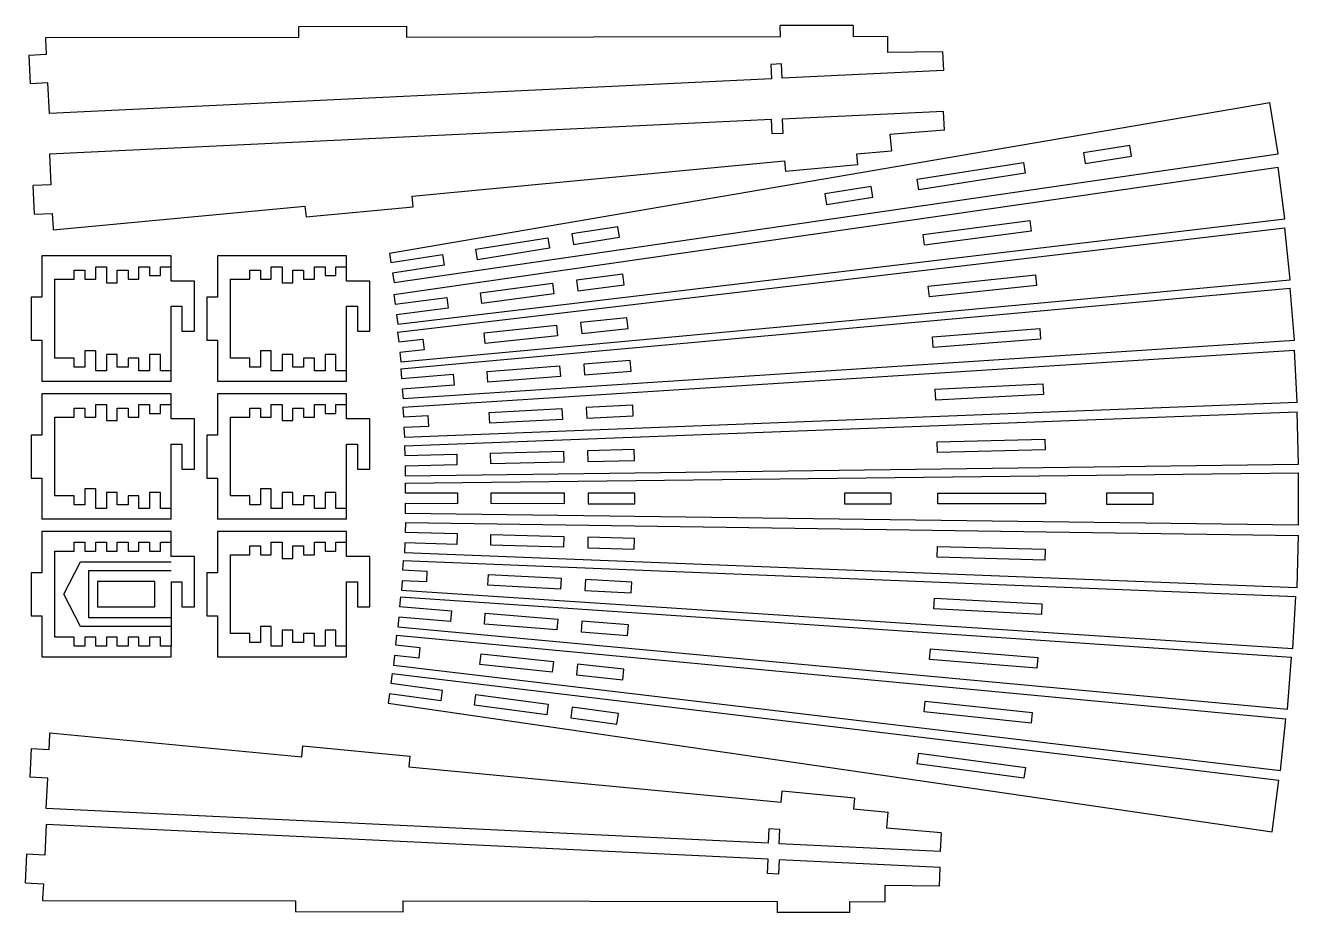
# Model space of a CAD drawing. Extents: x -214 to 214, y -382 to 382.
# Drawn here: x -213.8 to 212, y -115.9 to 180.9 of the extents above; entities that cross this region are included whole.
import ezdxf

# ---------------------------------------------------------------- set-up
doc = ezdxf.new("R2010")
doc.units = 0
doc.header["$MEASUREMENT"] = 0
doc.layers.get('0').update_dxf_attribs({"linetype": 'CONTINUOUS'})

msp = doc.modelspace()

# ---------------------------------------------------------------- linework, layer by layer
for p, q in [((-122.37, 180.62), (-86.37, 180.67)), ((-122.36, 176.97), (-122.37, 180.62)), ((-86.37, 180.67), (-86.35, 177.03)), ((63.04, 180.92), (38.69, 180.88)), ((38.7, 177.23), (38.69, 180.88)), ((63.04, 180.92), (63.06, 177.26)), ((-206.97, 176.83), (-122.36, 176.97)), ((-206.97, 176.24), (-206.97, 176.83)), ((-206.73, 171.28), (-206.97, 176.24)), ((-86.35, 177.03), (38.7, 177.23)), ((63.06, 177.26), (74.68, 177.31)), ((74.7, 171.89), (74.68, 177.31)), ((-212.72, 170.99), (-206.73, 171.28)), ((-212.72, 170.99), (-212.26, 161.4)), ((92.98, 172.14), (74.7, 171.89)), ((92.98, 172.14), (93.28, 165.87)), ((39.11, 168.07), (35.52, 167.9)), ((35.52, 167.9), (35.75, 163.11)), ((39.34, 163.28), (39.11, 168.07)), ((35.75, 163.11), (-205.78, 151.5)), ((93.28, 165.87), (39.34, 163.28)), ((-206.27, 161.69), (-212.26, 161.4)), ((-205.78, 151.5), (-206.27, 161.69)), ((-92.04, 104.75), (202.47, 155.16)), ((205.2, 137.92), (202.47, 155.16)), ((35.75, 149.42), (-205.78, 137.81)), ((35.98, 144.62), (35.75, 149.42)), ((93.28, 152.18), (39.34, 149.59)), ((39.34, 149.59), (39.57, 144.79)), ((93.58, 145.91), (93.28, 152.18)), ((39.57, 144.79), (35.98, 144.62)), ((93.58, 145.91), (75.36, 144.41)), ((75.36, 144.41), (75.86, 139.01)), ((155.54, 140.73), (140.13, 138.29)), ((156.1, 137.17), (155.54, 140.73)), ((-205.78, 137.81), (-205.29, 127.63)), ((-90.48, 94.86), (205.2, 137.92)), ((64.29, 137.95), (75.86, 139.01)), ((64.62, 134.3), (64.29, 137.95)), ((140.13, 138.29), (140.7, 134.73)), ((140.7, 134.73), (156.1, 137.17)), ((-90.56, 90.86), (205.17, 133.54)), ((-84.45, 123.85), (40.04, 135.64)), ((40.04, 135.64), (40.38, 132.01)), ((64.62, 134.3), (40.38, 132.01)), ((84.43, 129.47), (119.99, 135.1)), ((119.99, 135.1), (120.55, 131.54)), ((207.45, 116.23), (205.17, 133.54)), ((84.99, 125.91), (84.43, 129.47)), ((120.55, 131.54), (84.99, 125.91)), ((-205.29, 127.63), (-211.28, 127.34)), ((-210.82, 117.75), (-211.28, 127.34)), ((-84.13, 120.22), (-84.45, 123.85)), ((69.02, 127.02), (53.61, 124.58)), ((53.61, 124.58), (54.17, 121.03)), ((69.58, 123.47), (69.02, 127.02)), ((-204.54, 112.48), (-120.31, 120.46)), ((-120.31, 120.46), (-119.96, 116.83)), ((-119.96, 116.83), (-84.13, 120.22)), ((54.17, 121.03), (69.58, 123.47)), ((-210.82, 117.75), (-204.83, 118.04)), ((-204.83, 118.04), (-204.59, 113.07)), ((-89.26, 80.93), (207.45, 116.23)), ((86.47, 110.94), (122.16, 115.64)), ((122.16, 115.64), (122.63, 112.07)), ((-204.59, 113.07), (-204.54, 112.48)), ((-89.31, 78.28), (207.44, 113.2)), ((-15.69, 113.58), (-31.1, 111.15)), ((-31.1, 111.15), (-30.53, 107.59)), ((-15.13, 110.03), (-15.69, 113.58)), ((86.94, 107.38), (86.47, 110.94)), ((122.63, 112.07), (86.94, 107.38)), ((209.26, 95.84), (207.44, 113.2)), ((-63.16, 106.09), (-39.1, 109.9)), ((-39.1, 109.9), (-38.54, 106.35)), ((-30.53, 107.59), (-15.13, 110.03)), ((-165.09, 103.8), (-208.29, 103.8)), ((-208.29, 103.8), (-208.29, 90)), ((-165.09, 100.2), (-165.09, 103.8)), ((-106.38, 103.8), (-149.58, 103.8)), ((-149.58, 103.8), (-149.58, 90)), ((-106.38, 100.2), (-106.38, 103.8)), ((-92.04, 104.75), (-91.54, 101.58)), ((-91.54, 101.58), (-74.32, 104.3)), ((-74.32, 104.3), (-73.75, 100.75)), ((-62.59, 102.54), (-63.16, 106.09)), ((-38.54, 106.35), (-62.59, 102.54)), ((-197.49, 96), (-197.49, 99)), ((-197.49, 99), (-193.89, 99)), ((-193.89, 99), (-193.89, 96)), ((-190.29, 96), (-190.29, 100.2)), ((-190.29, 100.2), (-186.69, 100.2)), ((-186.69, 100.2), (-186.69, 94.8)), ((-183.09, 94.8), (-183.09, 99)), ((-183.09, 99), (-179.49, 99)), ((-179.49, 99), (-179.49, 96)), ((-175.89, 96), (-175.89, 100.2)), ((-175.89, 100.2), (-172.29, 100.2)), ((-172.29, 100.2), (-172.29, 97.2)), ((-168.69, 97.2), (-168.69, 100.2)), ((-168.69, 100.2), (-165.09, 100.2)), ((-165.09, 95.38), (-165.09, 100.2)), ((-138.78, 99), (-135.18, 99)), ((-138.78, 96), (-138.78, 99)), ((-135.18, 99), (-135.18, 96)), ((-131.58, 96), (-131.58, 100.2)), ((-131.58, 100.2), (-127.98, 100.2)), ((-127.98, 100.2), (-127.98, 94.8)), ((-124.38, 99), (-120.78, 99)), ((-124.38, 94.8), (-124.38, 99)), ((-120.78, 99), (-120.78, 96)), ((-117.18, 100.2), (-113.58, 100.2)), ((-117.18, 96), (-117.18, 100.2)), ((-113.58, 100.2), (-113.58, 97.2)), ((-109.98, 100.2), (-106.38, 100.2)), ((-109.98, 97.2), (-109.98, 100.2)), ((-106.38, 95.38), (-106.38, 100.2)), ((-73.75, 100.75), (-90.98, 98.02)), ((-90.98, 98.02), (-90.48, 94.86)), ((-203.95, 96), (-197.49, 96)), ((-203.95, 69.6), (-203.95, 96)), ((-193.89, 96), (-190.29, 96)), ((-186.69, 94.8), (-183.09, 94.8)), ((-179.49, 96), (-175.89, 96)), ((-172.29, 97.2), (-168.69, 97.2)), ((-157.29, 95.38), (-165.09, 95.38)), ((-157.29, 78.58), (-157.29, 95.38)), ((-145.23, 96), (-138.78, 96)), ((-145.23, 69.6), (-145.23, 96)), ((-135.18, 96), (-131.58, 96)), ((-127.98, 94.8), (-124.38, 94.8)), ((-120.78, 96), (-117.18, 96)), ((-113.58, 97.2), (-109.98, 97.2)), ((-98.58, 95.38), (-106.38, 95.38)), ((-98.58, 78.58), (-98.58, 95.38)), ((-88.26, 68.32), (209.26, 95.84)), ((-61.65, 91.45), (-37.51, 94.63)), ((-37.51, 94.63), (-37.04, 91.06)), ((-14, 97.69), (-29.47, 95.66)), ((-29.47, 95.66), (-29, 92.09)), ((-29, 92.09), (-13.54, 94.12)), ((-13.54, 94.12), (-14, 97.69)), ((88.19, 93.72), (123.99, 97.48)), ((88.57, 90.14), (88.19, 93.72)), ((124.37, 93.9), (88.57, 90.14)), ((123.99, 97.48), (124.37, 93.9)), ((-208.29, 90), (-211.89, 90)), ((-211.89, 90), (-211.89, 75.6)), ((-149.58, 90), (-153.18, 90)), ((-153.18, 90), (-153.18, 75.6)), ((-90.56, 90.86), (-90.14, 87.67)), ((-90.14, 87.67), (-72.91, 89.94)), ((-88.3, 66.04), (209.28, 93)), ((-72.91, 89.94), (-72.44, 86.37)), ((-61.18, 87.88), (-61.65, 91.45)), ((-37.04, 91.06), (-61.18, 87.88)), ((210.63, 75.6), (209.28, 93)), ((-165.09, 65.4), (-165.09, 86.98)), ((-165.09, 86.98), (-161.49, 86.98)), ((-161.49, 86.98), (-161.49, 78.58)), ((-106.38, 65.4), (-106.38, 86.98)), ((-106.38, 86.98), (-102.78, 86.98)), ((-102.78, 86.98), (-102.78, 78.58)), ((-72.44, 86.37), (-89.68, 84.1)), ((-89.68, 84.1), (-89.26, 80.93)), ((-12.6, 83.1), (-28.11, 81.47)), ((-28.11, 81.47), (-27.73, 77.89)), ((-12.22, 79.52), (-12.6, 83.1)), ((-161.49, 78.58), (-157.29, 78.58)), ((-102.78, 78.58), (-98.58, 78.58)), ((-89.31, 78.28), (-88.97, 75.08)), ((-60.39, 78.11), (-36.17, 80.65)), ((-60.01, 74.53), (-60.39, 78.11)), ((-35.79, 77.07), (-60.01, 74.53)), ((-36.17, 80.65), (-35.79, 77.07)), ((-27.73, 77.89), (-12.22, 79.52)), ((89.55, 76.72), (125.44, 79.52)), ((89.83, 73.13), (89.55, 76.72)), ((125.44, 79.52), (125.72, 75.93)), ((-211.89, 75.6), (-208.29, 75.6)), ((-208.29, 75.6), (-208.29, 61.8)), ((-153.18, 75.6), (-149.58, 75.6)), ((-149.58, 75.6), (-149.58, 61.8)), ((-88.97, 75.08), (-80.86, 75.93)), ((-87.52, 56.05), (210.63, 75.6)), ((-80.86, 75.93), (-80.48, 72.35)), ((125.72, 75.93), (89.83, 73.13)), ((-197.49, 69.6), (-203.95, 69.6)), ((-197.49, 66.6), (-197.49, 69.6)), ((-190.29, 72), (-193.89, 72)), ((-193.89, 72), (-193.89, 66.6)), ((-190.29, 65.4), (-190.29, 72)), ((-183.09, 70.8), (-186.69, 70.8)), ((-186.69, 70.8), (-186.69, 65.4)), ((-183.09, 66.6), (-183.09, 70.8)), ((-179.49, 69.6), (-179.49, 66.6)), ((-175.89, 69.6), (-179.49, 69.6)), ((-175.89, 65.4), (-175.89, 69.6)), ((-172.29, 70.8), (-172.29, 65.4)), ((-168.69, 70.8), (-172.29, 70.8)), ((-168.69, 65.4), (-168.69, 70.8)), ((-138.78, 69.6), (-145.23, 69.6)), ((-138.78, 66.6), (-138.78, 69.6)), ((-131.58, 72), (-135.18, 72)), ((-135.18, 72), (-135.18, 66.6)), ((-131.58, 65.4), (-131.58, 72)), ((-127.98, 70.8), (-127.98, 65.4)), ((-124.38, 70.8), (-127.98, 70.8)), ((-124.38, 66.6), (-124.38, 70.8)), ((-120.78, 69.6), (-120.78, 66.6)), ((-117.18, 69.6), (-120.78, 69.6)), ((-117.18, 65.4), (-117.18, 69.6)), ((-113.58, 70.8), (-113.58, 65.4)), ((-109.98, 70.8), (-113.58, 70.8)), ((-109.98, 65.4), (-109.98, 70.8)), ((-80.48, 72.35), (-88.6, 71.5)), ((-88.6, 71.5), (-88.26, 68.32)), ((-87.54, 53.16), (210.64, 72.32)), ((-11.49, 68.81), (-27.04, 67.59)), ((-11.21, 65.22), (-11.49, 68.81)), ((211.54, 54.89), (210.64, 72.32)), ((-193.89, 66.6), (-197.49, 66.6)), ((-186.69, 65.4), (-190.29, 65.4)), ((-179.49, 66.6), (-183.09, 66.6)), ((-172.29, 65.4), (-175.89, 65.4)), ((-165.09, 65.4), (-168.69, 65.4)), ((-165.09, 61.8), (-165.09, 65.4)), ((-135.18, 66.6), (-138.78, 66.6)), ((-127.98, 65.4), (-131.58, 65.4)), ((-120.78, 66.6), (-124.38, 66.6)), ((-113.58, 65.4), (-117.18, 65.4)), ((-106.38, 65.4), (-109.98, 65.4)), ((-106.38, 61.8), (-106.38, 65.4)), ((-88.3, 66.04), (-88.05, 62.83)), ((-88.05, 62.83), (-70.72, 64.19)), ((-70.72, 64.19), (-70.44, 60.6)), ((-59.4, 65.09), (-35.12, 66.99)), ((-59.12, 61.51), (-59.4, 65.09)), ((-35.12, 66.99), (-34.84, 63.4)), ((-27.04, 67.59), (-26.76, 64.01)), ((-26.76, 64.01), (-11.21, 65.22)), ((-165.09, 61.8), (-208.29, 61.8)), ((-106.38, 61.8), (-149.58, 61.8)), ((-88.28, 63.44), (-88.28, 63.44)), ((-70.44, 60.6), (-87.77, 59.25)), ((-34.84, 63.4), (-59.12, 61.51)), ((90.53, 59.18), (126.48, 61.04)), ((126.48, 61.04), (126.67, 57.45)), ((-165.09, 57.68), (-208.29, 57.68)), ((-208.29, 57.68), (-208.29, 43.88)), ((-165.09, 54.08), (-165.09, 57.68)), ((-106.38, 57.68), (-149.58, 57.68)), ((-149.58, 57.68), (-149.58, 43.88)), ((-106.38, 54.08), (-106.38, 57.68)), ((-87.77, 59.25), (-87.52, 56.05)), ((90.71, 55.58), (90.53, 59.18)), ((126.67, 57.45), (90.71, 55.58)), ((-197.49, 49.88), (-197.49, 52.88)), ((-197.49, 52.88), (-193.89, 52.88)), ((-193.89, 52.88), (-193.89, 49.88)), ((-190.29, 54.08), (-186.69, 54.08)), ((-190.29, 49.88), (-190.29, 54.08)), ((-186.69, 54.08), (-186.69, 48.68)), ((-183.09, 52.88), (-179.49, 52.88)), ((-183.09, 48.68), (-183.09, 52.88)), ((-179.49, 52.88), (-179.49, 49.88)), ((-175.89, 54.08), (-172.29, 54.08)), ((-175.89, 49.88), (-175.89, 54.08)), ((-172.29, 54.08), (-172.29, 51.08)), ((-168.69, 51.08), (-168.69, 54.08)), ((-168.69, 54.08), (-165.09, 54.08)), ((-165.09, 49.26), (-165.09, 54.08)), ((-138.78, 52.88), (-135.18, 52.88)), ((-138.78, 49.88), (-138.78, 52.88)), ((-135.18, 52.88), (-135.18, 49.88)), ((-131.58, 49.88), (-131.58, 54.08)), ((-131.58, 54.08), (-127.98, 54.08)), ((-127.98, 54.08), (-127.98, 48.68)), ((-124.38, 52.88), (-120.78, 52.88)), ((-124.38, 48.68), (-124.38, 52.88)), ((-120.78, 52.88), (-120.78, 49.88)), ((-117.18, 54.08), (-113.58, 54.08)), ((-117.18, 49.88), (-117.18, 54.08)), ((-113.58, 54.08), (-113.58, 51.08)), ((-109.98, 51.08), (-109.98, 54.08)), ((-109.98, 54.08), (-106.38, 54.08)), ((-106.38, 49.26), (-106.38, 54.08)), ((-87.54, 53.16), (-87.37, 49.95)), ((-87.52, 53.87), (-87.52, 53.87)), ((-87.02, 43.15), (211.54, 54.89)), ((-87.02, 40.26), (211.56, 51.61)), ((-58.67, 51.46), (-34.35, 52.71)), ((-58.48, 47.86), (-58.67, 51.46)), ((-34.35, 52.71), (-34.16, 49.12)), ((-10.68, 53.91), (-26.26, 53.11)), ((-26.26, 53.11), (-26.07, 49.51)), ((-10.49, 50.32), (-10.68, 53.91)), ((212.01, 34.16), (211.56, 51.61)), ((-203.95, 49.88), (-197.49, 49.88)), ((-203.95, 23.48), (-203.95, 49.88)), ((-193.89, 49.88), (-190.29, 49.88)), ((-186.69, 48.68), (-183.09, 48.68)), ((-179.49, 49.88), (-175.89, 49.88)), ((-172.29, 51.08), (-168.69, 51.08)), ((-157.29, 49.26), (-165.09, 49.26)), ((-157.29, 32.46), (-157.29, 49.26)), ((-145.23, 49.88), (-138.78, 49.88)), ((-145.23, 23.48), (-145.23, 49.88)), ((-135.18, 49.88), (-131.58, 49.88)), ((-127.98, 48.68), (-124.38, 48.68)), ((-120.78, 49.88), (-117.18, 49.88)), ((-113.58, 51.08), (-109.98, 51.08)), ((-98.58, 49.26), (-106.38, 49.26)), ((-98.58, 32.46), (-98.58, 49.26)), ((-87.37, 49.95), (-79.22, 50.37)), ((-79.22, 50.37), (-79.04, 46.77)), ((-34.16, 49.12), (-58.48, 47.86)), ((-26.07, 49.51), (-10.49, 50.32)), ((-208.29, 43.88), (-211.89, 43.88)), ((-211.89, 43.88), (-211.89, 29.48)), ((-149.58, 43.88), (-153.18, 43.88)), ((-153.18, 43.88), (-153.18, 29.48)), ((-79.04, 46.77), (-87.19, 46.35)), ((-87.19, 46.35), (-87.02, 43.15)), ((-87.02, 44.28), (-87.02, 44.28)), ((-165.09, 19.28), (-165.09, 40.86)), ((-165.09, 40.86), (-161.49, 40.86)), ((-161.49, 40.86), (-161.49, 32.46)), ((-106.38, 19.28), (-106.38, 40.86)), ((-106.38, 40.86), (-102.78, 40.86)), ((-102.78, 40.86), (-102.78, 32.46)), ((-87.02, 40.26), (-86.94, 37.04)), ((-58.21, 37.8), (-33.86, 38.42)), ((-33.86, 38.42), (-33.77, 34.82)), ((-10.17, 39), (-25.76, 38.6)), ((-25.76, 38.6), (-25.67, 35)), ((-10.08, 35.4), (-10.17, 39)), ((91.14, 41.62), (127.13, 42.54)), ((91.24, 38.02), (91.14, 41.62)), ((127.22, 38.94), (91.24, 38.02)), ((127.13, 42.54), (127.22, 38.94)), ((-86.94, 37.04), (-69.56, 37.49)), ((-86.77, 30.24), (212.01, 34.16)), ((-69.56, 37.49), (-69.47, 33.89)), ((-58.11, 34.2), (-58.21, 37.8)), ((-33.77, 34.82), (-58.11, 34.2)), ((-25.67, 35), (-10.08, 35.4)), ((-161.49, 32.46), (-157.29, 32.46)), ((-102.78, 32.46), (-98.58, 32.46)), ((-69.47, 33.89), (-86.85, 33.44)), ((-86.85, 33.44), (-86.77, 30.24)), ((-86.75, 27.72), (212.02, 31.25)), ((212.01, 13.8), (212.02, 31.25)), ((-211.89, 29.48), (-208.29, 29.48)), ((-208.29, 29.48), (-208.29, 15.68)), ((-193.89, 25.88), (-193.89, 20.48)), ((-190.29, 25.88), (-193.89, 25.88)), ((-190.29, 19.28), (-190.29, 25.88)), ((-153.18, 29.48), (-149.58, 29.48)), ((-149.58, 29.48), (-149.58, 15.68)), ((-135.18, 25.88), (-135.18, 20.48)), ((-131.58, 25.88), (-135.18, 25.88)), ((-131.58, 19.28), (-131.58, 25.88)), ((-86.75, 27.72), (-86.76, 24.51)), ((-197.49, 23.48), (-203.95, 23.48)), ((-197.49, 20.48), (-197.49, 23.48)), ((-186.69, 24.68), (-186.69, 19.28)), ((-183.09, 24.68), (-186.69, 24.68)), ((-183.09, 20.48), (-183.09, 24.68)), ((-175.89, 23.48), (-179.49, 23.48)), ((-179.49, 23.48), (-179.49, 20.48)), ((-175.89, 19.28), (-175.89, 23.48)), ((-172.29, 24.68), (-172.29, 19.28)), ((-168.69, 24.68), (-172.29, 24.68)), ((-168.69, 19.28), (-168.69, 24.68)), ((-138.78, 23.48), (-145.23, 23.48)), ((-138.78, 20.48), (-138.78, 23.48)), ((-127.98, 24.68), (-127.98, 19.28)), ((-124.38, 24.68), (-127.98, 24.68)), ((-124.38, 20.48), (-124.38, 24.68)), ((-120.78, 23.48), (-120.78, 20.48)), ((-117.18, 23.48), (-120.78, 23.48)), ((-117.18, 19.28), (-117.18, 23.48)), ((-109.98, 24.68), (-113.58, 24.68)), ((-113.58, 24.68), (-113.58, 19.28)), ((-109.98, 19.28), (-109.98, 24.68)), ((-86.76, 24.51), (-69.32, 24.5)), ((-69.32, 24.5), (-69.32, 20.9)), ((-58.02, 20.91), (-58.02, 24.51)), ((-58.02, 24.51), (-33.66, 24.5)), ((-33.66, 24.5), (-33.66, 20.9)), ((-25.56, 24.47), (-25.56, 20.87)), ((-9.96, 24.46), (-25.56, 24.47)), ((-9.96, 20.86), (-9.96, 24.46)), ((60.21, 24.44), (60.2, 20.84)), ((75.81, 24.43), (60.21, 24.44)), ((75.8, 20.83), (75.81, 24.43)), ((91.4, 20.82), (91.41, 24.42)), ((91.41, 24.42), (127.41, 24.4)), ((127.41, 24.4), (127.41, 20.8)), ((147.81, 24.38), (147.8, 20.78)), ((163.41, 24.37), (147.81, 24.38)), ((163.4, 20.77), (163.41, 24.37)), ((-193.89, 20.48), (-197.49, 20.48)), ((-186.69, 19.28), (-190.29, 19.28)), ((-179.49, 20.48), (-183.09, 20.48)), ((-172.29, 19.28), (-175.89, 19.28)), ((-165.09, 19.28), (-168.69, 19.28)), ((-165.09, 15.68), (-165.09, 19.28)), ((-135.18, 20.48), (-138.78, 20.48)), ((-127.98, 19.28), (-131.58, 19.28)), ((-120.78, 20.48), (-124.38, 20.48)), ((-113.58, 19.28), (-117.18, 19.28)), ((-106.38, 19.28), (-109.98, 19.28)), ((-106.38, 15.68), (-106.38, 19.28)), ((-69.32, 20.9), (-86.76, 20.91)), ((-86.76, 20.91), (-86.76, 17.71)), ((-86.76, 17.71), (212.01, 13.8)), ((-33.66, 20.9), (-58.02, 20.91)), ((-25.56, 20.87), (-9.96, 20.86)), ((60.2, 20.84), (75.8, 20.83)), ((127.41, 20.8), (91.4, 20.82)), ((147.8, 20.78), (163.4, 20.77)), ((-165.09, 15.68), (-208.29, 15.68)), ((-106.38, 15.68), (-149.58, 15.68)), ((-86.74, 14.56), (-86.83, 11.35)), ((-86.74, 14.56), (212.03, 10.27)), ((-165.09, 11.61), (-208.29, 11.61)), ((-208.29, 11.61), (-208.29, -2.19)), ((-165.09, 8.01), (-165.09, 11.61)), ((-106.38, 11.61), (-149.58, 11.61)), ((-149.58, 11.61), (-149.58, -2.19)), ((-106.38, 8.01), (-106.38, 11.61)), ((-86.83, 11.35), (-69.45, 10.88)), ((-69.45, 10.88), (-69.55, 7.28)), ((-58.19, 7), (-58.09, 10.6)), ((-58.09, 10.6), (-33.75, 9.95)), ((-33.75, 9.95), (-33.84, 6.35)), ((-25.65, 9.7), (-25.75, 6.11)), ((-10.06, 9.29), (-25.65, 9.7)), ((-10.15, 5.69), (-10.06, 9.29)), ((211.56, -7.18), (212.03, 10.27)), ((-203.95, 5.01), (-197.49, 5.01)), ((-203.95, -23.79), (-203.95, 5.01)), ((-197.49, 8.01), (-193.89, 8.01)), ((-197.49, 5.01), (-197.49, 8.01)), ((-193.89, 8.01), (-193.89, 5.01)), ((-193.89, 5.01), (-190.29, 5.01)), ((-190.29, 8.01), (-186.69, 8.01)), ((-190.29, 5.01), (-190.29, 8.01)), ((-186.69, 8.01), (-186.69, 5.01)), ((-186.69, 5.01), (-183.09, 5.01)), ((-183.09, 8.01), (-179.49, 8.01)), ((-183.09, 5.01), (-183.09, 8.01)), ((-179.49, 8.01), (-179.49, 5.01)), ((-179.49, 5.01), (-175.89, 5.01)), ((-175.89, 8.01), (-172.29, 8.01)), ((-175.89, 5.01), (-175.89, 8.01)), ((-172.29, 8.01), (-172.29, 5.01)), ((-172.29, 5.01), (-168.69, 5.01)), ((-168.69, 8.01), (-165.09, 8.01)), ((-168.69, 5.01), (-168.69, 8.01)), ((-165.09, 3.2), (-165.09, 8.01)), ((-138.78, 6.81), (-135.18, 6.81)), ((-138.78, 3.81), (-138.78, 6.81)), ((-135.18, 6.81), (-135.18, 3.81)), ((-131.58, 8.01), (-127.98, 8.01)), ((-131.58, 3.81), (-131.58, 8.01)), ((-127.98, 8.01), (-127.98, 2.61)), ((-124.38, 6.81), (-120.78, 6.81)), ((-124.38, 2.61), (-124.38, 6.81)), ((-120.78, 6.81), (-120.78, 3.81)), ((-117.18, 8.01), (-113.58, 8.01)), ((-117.18, 3.81), (-117.18, 8.01)), ((-113.58, 8.01), (-113.58, 5.01)), ((-113.58, 5.01), (-109.98, 5.01)), ((-109.98, 8.01), (-106.38, 8.01)), ((-109.98, 5.01), (-109.98, 8.01)), ((-106.38, 3.2), (-106.38, 8.01)), ((-87.51, 5.9), (-87.51, 5.9)), ((-86.92, 7.75), (-87.01, 4.55)), ((-87.01, 4.55), (211.56, -7.18)), ((-69.55, 7.28), (-86.92, 7.75)), ((-33.84, 6.35), (-58.19, 7)), ((-25.75, 6.11), (-10.15, 5.69)), ((91.15, 2.99), (91.25, 6.59)), ((91.25, 6.59), (127.24, 5.63)), ((127.24, 5.63), (127.14, 2.03)), ((-201, -9.39), (-195.43, 1.41)), ((-195.43, 1.41), (-165.09, 1.41)), ((-157.29, 3.2), (-165.09, 3.2)), ((-157.29, -13.6), (-157.29, 3.2)), ((-145.23, 3.81), (-138.78, 3.81)), ((-145.23, -22.59), (-145.23, 3.81)), ((-135.18, 3.81), (-131.58, 3.81)), ((-127.98, 2.61), (-124.38, 2.61)), ((-120.78, 3.81), (-117.18, 3.81)), ((-98.58, 3.2), (-106.38, 3.2)), ((-98.58, -13.6), (-98.58, 3.2)), ((-87.47, 1.94), (-87.64, -1.27)), ((-87.47, 1.94), (211.08, -10.17)), ((127.14, 2.03), (91.15, 2.99)), ((-208.29, -2.19), (-211.89, -2.19)), ((-211.89, -2.19), (-211.89, -16.59)), ((-165.1, -1.59), (-192.69, -1.59)), ((-192.69, -1.59), (-192.69, -17.19)), ((-149.58, -2.19), (-153.18, -2.19)), ((-153.18, -2.19), (-153.18, -16.59)), ((-88.26, -3.67), (-88.26, -3.68)), ((-87.64, -1.27), (-79.5, -1.71)), ((-79.5, -1.71), (-79.69, -5.3)), ((-59.13, -6.37), (-58.94, -2.77)), ((-58.94, -2.77), (-34.62, -4.06)), ((-34.62, -4.06), (-34.81, -7.66)), ((-189.7, -5.19), (-189.7, -13.59)), ((-170.5, -5.19), (-189.7, -5.19)), ((-170.5, -13.59), (-170.5, -5.19)), ((-165.09, -5.2), (-161.49, -5.2)), ((-165.09, -5.2), (-165.09, -26.79)), ((-161.49, -5.2), (-161.49, -13.6)), ((-106.38, -26.79), (-106.38, -5.2)), ((-106.38, -5.2), (-102.78, -5.2)), ((-102.78, -5.2), (-102.78, -13.6)), ((-87.84, -4.87), (-88.01, -8.06)), ((-88.01, -8.06), (210.15, -27.6)), ((-79.69, -5.3), (-87.84, -4.87)), ((-34.81, -7.66), (-59.13, -6.37)), ((-26.53, -4.52), (-26.73, -8.11)), ((-26.73, -8.11), (-11.15, -8.94)), ((-10.96, -5.34), (-26.53, -4.52)), ((-11.15, -8.94), (-10.96, -5.34)), ((-195.43, -20.19), (-201, -9.39)), ((-88.4, -10.31), (-88.66, -13.51)), ((-88.4, -10.31), (209.72, -30.41)), ((90.06, -14.28), (90.25, -10.69)), ((90.25, -10.69), (126.2, -12.59)), ((126.2, -12.59), (126.01, -16.19)), ((210.15, -27.6), (211.08, -10.17)), ((-211.89, -16.59), (-208.29, -16.59)), ((-208.29, -16.59), (-208.29, -30.39)), ((-189.7, -13.59), (-170.5, -13.59)), ((-161.49, -13.6), (-157.29, -13.6)), ((-153.18, -16.59), (-149.58, -16.59)), ((-149.58, -16.59), (-149.58, -30.39)), ((-102.78, -13.6), (-98.58, -13.6)), ((-89.26, -13.22), (-89.26, -13.22)), ((-88.66, -13.51), (-71.33, -14.9)), ((-71.33, -14.9), (-71.62, -18.49)), ((-60.29, -19.37), (-60.01, -15.78)), ((-60.01, -15.78), (-35.73, -17.72)), ((126.01, -16.19), (90.06, -14.28)), ((-165.09, -20.19), (-195.43, -20.19)), ((-192.69, -17.19), (-165.1, -17.19)), ((-135.18, -20.19), (-135.18, -25.59)), ((-131.58, -20.19), (-135.18, -20.19)), ((-131.58, -26.79), (-131.58, -20.19)), ((-88.95, -17.1), (-89.2, -20.29)), ((-89.2, -20.29), (208.32, -47.81)), ((-71.62, -18.49), (-88.95, -17.1)), ((-36.02, -21.31), (-60.29, -19.37)), ((-35.73, -17.72), (-36.02, -21.31)), ((-27.66, -18.39), (-27.94, -21.98)), ((-12.11, -19.64), (-27.66, -18.39)), ((-12.39, -23.23), (-12.11, -19.64)), ((-197.49, -23.79), (-203.95, -23.79)), ((-197.49, -26.79), (-197.49, -23.79)), ((-193.89, -23.79), (-193.89, -26.79)), ((-190.29, -23.79), (-193.89, -23.79)), ((-190.29, -26.79), (-190.29, -23.79)), ((-186.69, -23.79), (-186.69, -26.79)), ((-183.09, -23.79), (-186.69, -23.79)), ((-183.09, -26.79), (-183.09, -23.79)), ((-179.49, -23.79), (-179.49, -26.79)), ((-175.89, -23.79), (-179.49, -23.79)), ((-175.89, -26.79), (-175.89, -23.79)), ((-172.29, -23.79), (-172.29, -26.79)), ((-168.69, -23.79), (-172.29, -23.79)), ((-168.69, -26.79), (-168.69, -23.79)), ((-138.78, -22.59), (-145.23, -22.59)), ((-138.78, -25.59), (-138.78, -22.59)), ((-127.98, -21.39), (-127.98, -26.79)), ((-124.38, -21.39), (-127.98, -21.39)), ((-124.38, -25.59), (-124.38, -21.39)), ((-120.78, -22.59), (-120.78, -25.59)), ((-117.18, -22.59), (-120.78, -22.59)), ((-117.18, -26.79), (-117.18, -22.59)), ((-113.58, -21.39), (-113.58, -26.79)), ((-109.98, -21.39), (-113.58, -21.39)), ((-109.98, -26.79), (-109.98, -21.39)), ((-89.67, -23.15), (-90.01, -26.35)), ((-89.67, -23.15), (207.82, -51.05)), ((-27.94, -21.98), (-12.39, -23.23)), ((-193.89, -26.79), (-197.49, -26.79)), ((-186.69, -26.79), (-190.29, -26.79)), ((-179.49, -26.79), (-183.09, -26.79)), ((-172.29, -26.79), (-175.89, -26.79)), ((-165.09, -26.79), (-168.69, -26.79)), ((-165.09, -30.39), (-165.09, -26.79)), ((-135.18, -25.59), (-138.78, -25.59)), ((-127.98, -26.79), (-131.58, -26.79)), ((-120.78, -25.59), (-124.38, -25.59)), ((-113.58, -26.79), (-117.18, -26.79)), ((-106.38, -26.79), (-109.98, -26.79)), ((-106.38, -30.39), (-106.38, -26.79)), ((-90.01, -26.35), (-81.9, -27.21)), ((-81.9, -27.21), (-82.28, -30.79)), ((-61.81, -32.94), (-61.43, -29.36)), ((-61.43, -29.36), (-37.21, -31.94)), ((88.63, -31.28), (88.92, -27.69)), ((88.92, -27.69), (124.8, -30.56)), ((-208.29, -30.39), (-165.09, -30.39)), ((-149.58, -30.39), (-106.38, -30.39)), ((-90.39, -29.93), (-90.73, -33.11)), ((-90.73, -33.11), (205.97, -68.41)), ((-82.28, -30.79), (-90.39, -29.93)), ((-37.59, -35.52), (-61.81, -32.94)), ((-37.21, -31.94), (-37.59, -35.52)), ((-29.16, -32.82), (-29.54, -36.4)), ((-13.65, -34.47), (-29.16, -32.82)), ((124.51, -34.15), (88.63, -31.28)), ((124.8, -30.56), (124.51, -34.15)), ((208.32, -47.81), (209.72, -30.41)), ((-91.18, -35.97), (-91.61, -39.16)), ((-91.18, -35.97), (205.47, -71.65)), ((-29.54, -36.4), (-14.03, -38.05)), ((-14.03, -38.05), (-13.65, -34.47)), ((-91.61, -39.16), (-74.38, -41.45)), ((-74.38, -41.45), (-74.86, -45.02)), ((-92.09, -42.73), (-92.51, -45.9)), ((-92.51, -45.9), (203.17, -88.95)), ((-74.86, -45.02), (-92.09, -42.73)), ((-63.59, -46.49), (-63.12, -42.92)), ((-39.45, -49.7), (-63.59, -46.49)), ((-63.12, -42.92), (-38.97, -46.13)), ((-38.97, -46.13), (-39.45, -49.7)), ((86.75, -48.75), (87.13, -45.17)), ((87.13, -45.17), (122.93, -48.97)), ((-30.95, -47.22), (-31.42, -50.79)), ((-31.42, -50.79), (-15.96, -52.85)), ((-15.48, -49.28), (-30.95, -47.22)), ((-15.96, -52.85), (-15.48, -49.28)), ((122.55, -52.55), (86.75, -48.75)), ((122.93, -48.97), (122.55, -52.55)), ((205.97, -68.41), (207.82, -51.05)), ((-205.91, -61.34), (-205.68, -56.37)), ((-205.68, -56.37), (-205.62, -55.79)), ((-205.62, -55.79), (-121.39, -63.76)), ((-211.9, -61.05), (-212.36, -70.64)), ((-211.9, -61.05), (-205.91, -61.34)), ((-121.39, -63.76), (-121.05, -60.13)), ((-121.05, -60.13), (-85.21, -63.53)), ((-85.21, -63.53), (-85.53, -67.16)), ((84.51, -66.18), (84.98, -62.61)), ((84.98, -62.61), (120.67, -67.35)), ((-85.53, -67.16), (38.96, -78.94)), ((120.19, -70.92), (84.51, -66.18)), ((120.67, -67.35), (120.19, -70.92)), ((-206.37, -70.93), (-212.36, -70.64)), ((-206.86, -81.12), (-206.37, -70.93)), ((203.17, -88.95), (205.47, -71.65)), ((38.96, -78.94), (39.29, -75.31)), ((63.54, -77.61), (39.29, -75.31)), ((63.54, -77.61), (63.21, -81.25)), ((34.66, -92.72), (-206.86, -81.12)), ((63.21, -81.25), (74.78, -82.32)), ((74.28, -87.72), (74.78, -82.32)), ((-206.86, -86.49), (-207.35, -96.68)), ((34.66, -98.1), (-206.86, -86.49)), ((34.89, -87.93), (34.66, -92.72)), ((38.49, -88.1), (34.89, -87.93)), ((38.26, -92.89), (38.49, -88.1)), ((92.5, -89.22), (74.28, -87.72)), ((92.5, -89.22), (92.2, -95.49)), ((92.2, -95.49), (38.26, -92.89)), ((-213.8, -105.98), (-213.34, -96.39)), ((-207.35, -96.68), (-213.34, -96.39)), ((34.43, -102.89), (34.66, -98.1)), ((38.26, -98.27), (38.03, -103.06)), ((92.19, -100.86), (38.26, -98.27)), ((91.89, -107.13), (92.19, -100.86)), ((-213.8, -105.98), (-207.82, -106.27)), ((-207.82, -106.27), (-208.05, -111.23)), ((38.03, -103.06), (34.43, -102.89)), ((73.62, -106.88), (73.59, -112.3)), ((91.89, -107.13), (73.62, -106.88)), ((-208.05, -111.23), (-208.06, -111.82)), ((-208.06, -111.82), (-123.45, -111.96)), ((-123.45, -111.96), (-123.45, -115.61)), ((-87.46, -115.66), (-87.43, -112.02)), ((-87.43, -112.02), (37.62, -112.22)), ((37.62, -112.22), (37.6, -115.87)), ((61.96, -115.91), (61.97, -112.25)), ((61.97, -112.25), (73.59, -112.3)), ((-123.45, -115.61), (-87.46, -115.66)), ((61.96, -115.91), (37.6, -115.87))]:
    msp.add_line(p, q)

doc.saveas('drawing.dxf')
